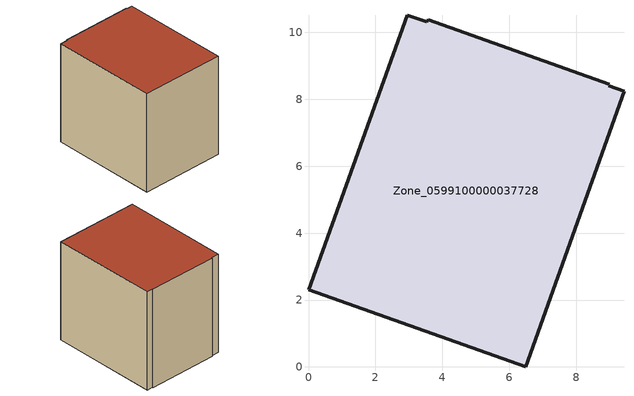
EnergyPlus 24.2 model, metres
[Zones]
Zone_0599100000037728
 floor ground (C_G): 3.58,10.38 8.99,8.45 8.98,8.4 9.43,8.24 6.49,0 0,2.31 2.96,10.52 3.54,10.31 z0.3
 wall outside (C_F): 2.96,10.52 0,2.31 6.49,0 9.43,8.24 8.98,8.4 8.99,8.45 3.58,10.38 3.54,10.31 2.96,10.52 z0.3:8.54
 roof outside (C_R): 8.99,8.45 3.58,10.38 3.54,10.31 2.96,10.52 0,2.31 6.49,0 9.43,8.24 8.98,8.4 z8.54
[BUILDING]
Pand.0599100000037728: North Axis=0; Terrain=City; Loads Convergence Tolerance Value=0.04; Temperature Convergence Tolerance Value=0.4; Solar Distribution=FullExterior; Maximum Number of Warmup Days=25; Minimum Number of Warmup Days=1
[Site:Location]
Rotterdam.The.Hague.AP_ZH_NLD Design_Conditions: Latitude=51.96; Longitude=4.45; Time Zone=1; Elevation=-4.5
[SITE:GROUNDTEMPERATURE:BUILDINGSURFACE]
18, 18, 18, 18, 18, 18, 18, 18, 18, 18, 18, 18
[MATERIAL] Thermal Absorptance=0.9; Solar Absorptance=0.7; Visible Absorptance=0.7
Name | Roughness | Thickness | Conductivity | Density | Specific Heat
G.TC.1965-1974 | MediumSmooth | 0.15 | 0.882353 | 540 | 1210
F.TC.1965-1974 | Rough | 0.3 | 0.697674 | 1920 | 840
R.TC.1965-1974 | MediumRough | 0.2 | 0.232558 | 1500 | 1000
[CONSTRUCTION]
C_G: G.TC.1965-1974
C_F: F.TC.1965-1974
C_R: R.TC.1965-1974
[ZONE]
Zone_0599100000037728: Type=1; Multiplier=1; Ceiling Height=Autocalculate; Volume=Autocalculate; Floor Area=autocalculate; Part of Total Floor Area=Yes
[ZONEINFILTRATION:DESIGNFLOWRATE]
Infil_Zone_0599100000037728: Zone or ZoneList or Space or SpaceList=Zone_0599100000037728; Schedule=AlwaysOn; Design Flow Rate Calculation Method=Flow/Area; Flow Rate per Floor Area=0.003; Constant Term Coefficient=1; Temperature Term Coefficient=0; Velocity Term Coefficient=0; Velocity Squared Term Coefficient=0
[HVACTEMPLATE:ZONE:IDEALLOADSAIRSYSTEM]
Zone_0599100000037728: Maximum Heating Supply Air Temperature=50; Minimum Cooling Supply Air Temperature=13; Maximum Heating Supply Air Humidity Ratio=0.0156; Minimum Cooling Supply Air Humidity Ratio=0.0077; Heating Limit=NoLimit; Cooling Limit=NoLimit; Dehumidification Control Type=ConstantSensibleHeatRatio; Cooling Sensible Heat Ratio=0.7; Dehumidification Setpoint=60; Humidification Control Type=None; Humidification Setpoint=30; Outdoor Air Method=None; Outdoor Air Flow Rate per Person=0.00944; Outdoor Air Flow Rate per Zone Floor Area=0; Outdoor Air Flow Rate per Zone=0; Demand Controlled Ventilation Type=None; Outdoor Air Economizer Type=NoEconomizer; Heat Recovery Type=None; Sensible Heat Recovery Effectiveness=0.7; Latent Heat Recovery Effectiveness=0.65
[ZONECONTROL:THERMOSTAT]
ThermostatControl_Zone_0599100000037728: Zone or ZoneList=Zone_0599100000037728; Control Type Schedule=DualSetpointControlType; Control 1=Thermostat_Zone_0599100000037728; Temperature Difference Between Cutout And Setpoint=0
[THERMOSTATSETPOINT:DUALSETPOINT]
Thermostat_Zone_0599100000037728: Heating Setpoint Temperature Schedule=HeatingSetpoint_Zone_0599100000037728; Cooling Setpoint Temperature Schedule=CoolingSetpoint_Zone_0599100000037728
[SCHEDULE:COMPACT]
HeatingSetpoint_Zone_0599100000037728: Through: 12/31, For: AllDays, Until: 24:00, 21
CoolingSetpoint_Zone_0599100000037728: Through: 12/31, For: AllDays, Until: 24:00, 24
DualSetpointControlType: Through: 12/31, For: AllDays, Until: 24:00, 4
AlwaysOn: Through: 12/31, For: AllDays, Until: 24:00, 1
